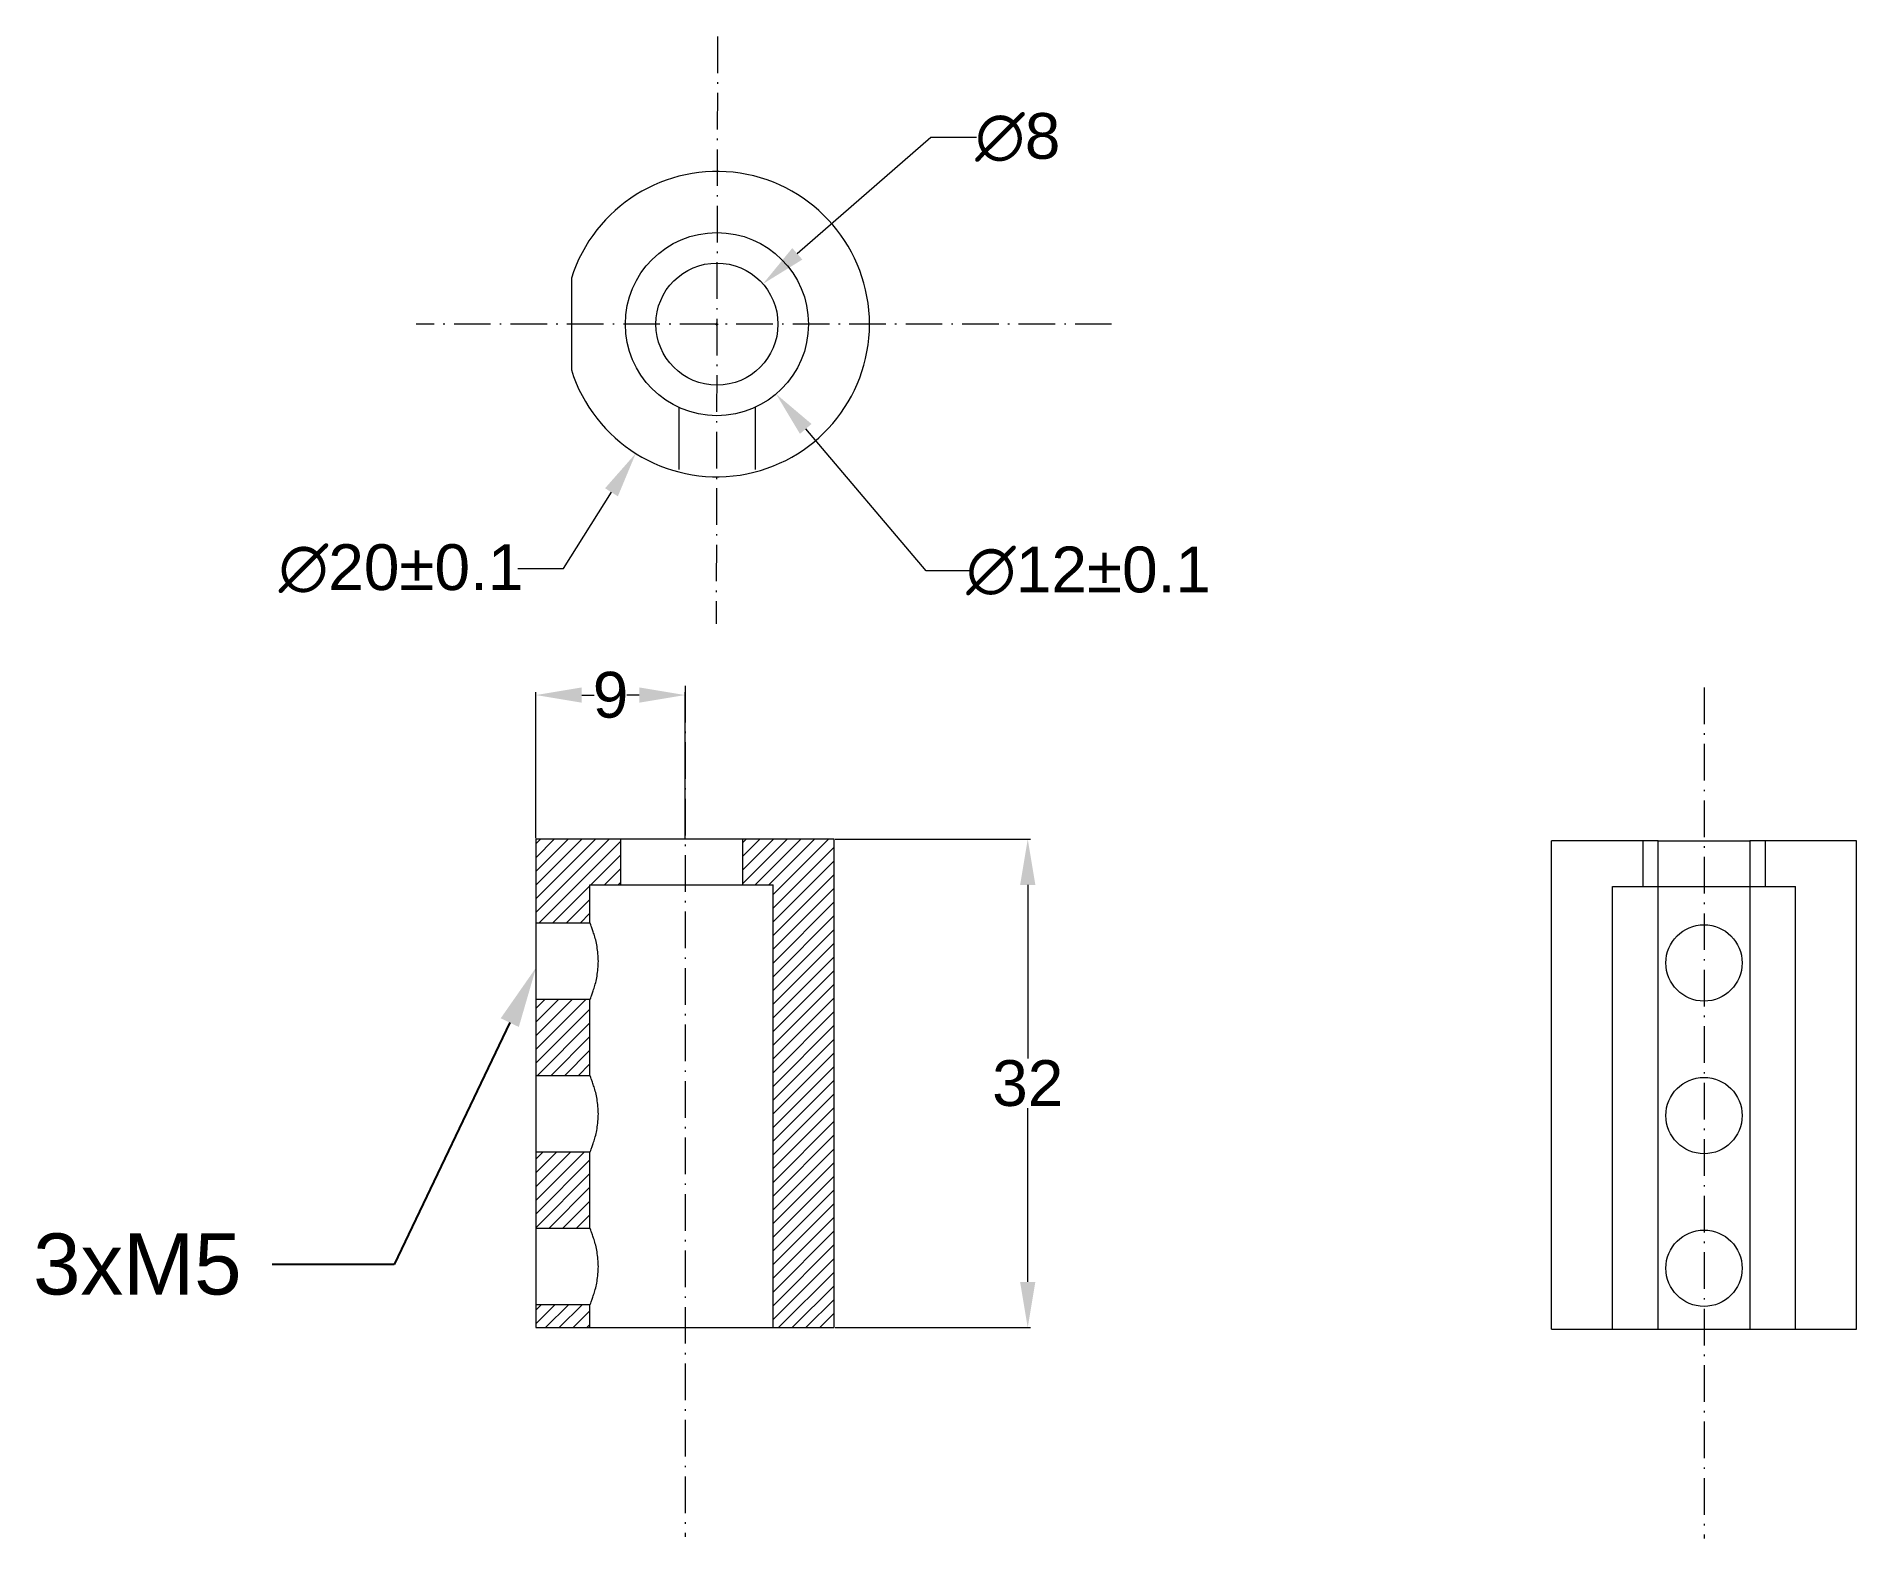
# Model space of a CAD drawing. Header units: millimetres. Extents: x -117 to 2, y 13 to 111.
import ezdxf
from ezdxf import colors
from ezdxf.entities.mleader import LeaderData, LeaderLine
from ezdxf.math import Vec2, Vec3

# ---------------------------------------------------------------- set-up
doc = ezdxf.new("R2010")
doc.units = ezdxf.units.MM
doc.linetypes.add('ACAD_ISO10W100', pattern=[18, 12, -3, 0, -3])
doc.linetypes.add('JIS_02_0.7', pattern=[1.35, 0.75, -0.6])
doc.layers.get('0').update_dxf_attribs({"true_color": 0xc2ced6})
for name, color, linetype in [('PH-13F4', 7, 'Continuous'), ('PH-14D5', 7, 'Continuous'), ('PH-1555', 7, 'Continuous'), ('PV-13F4', 7, 'Continuous'), ('PV-14D5', 7, 'Continuous'), ('PV-1555', 7, 'Continuous')]:
    doc.layers.add(name, color=color, linetype=linetype)
doc.styles.get("Standard").update_dxf_attribs({"font": 'arial.ttf'})
doc.dimstyles.get("Standard").update_dxf_attribs({"dimtxt": 3, "dimasz": 3, "dimexe": 0.18, "dimexo": 0.0625, "dimgap": 0.09, "dimtad": 0, "dimtih": 1, "dimtoh": 1, "dimdec": 0, "dimzin": 0, "dimdsep": 46, "dimtxsty": 'Standard', "dimcen": 0.09, "dimadec": 0, "dimazin": 0, "dimtfac": 1, "dimtdec": 0, "dimtofl": 0, "dimtmove": 0, "dimatfit": 3, "dimfxl": 1, "dimtolj": 1, "dimtzin": 0, "dimlwd": 9, "dimlwe": 9, "dimarcsym": 1})

# ---------------------------------------------------------------- blocks, each defined once
blk = doc.blocks.new('*U17')
at = {"layer": 'PV-13F4', "lineweight": 9}
for p, q in [((-48.55, 61.37), (-42.55, 61.37)), ((-48.55, 61.36), (-48.55, 61.37)), ((-42.55, 61.37), (-42.55, 61.36))]:
    blk.add_line(p, q, dxfattribs=at)
blk.add_circle((-45.55, 70.9), 4, dxfattribs=at)
blk.add_arc((-45.55, 70.9), 10, 287.4576, 252.5424, dxfattribs=at)
blk = doc.blocks.new('*U18')
at = {"layer": 'PH-13F4', "lineweight": 9}
for p, q in [((-48.05, 65.45), (-48.05, 61.37)), ((-43.05, 65.45), (-43.05, 61.37))]:
    blk.add_line(p, q, dxfattribs=at)
blk.add_circle((-45.55, 70.9), 6, dxfattribs=at)
blk = doc.blocks.new('*U20')
at = {"layer": 'PV-14D5', "lineweight": 9}
for p, q in [((-48.55, 0, 32), (-55.55, 0, 32)), ((-55.55, 0), (-48.55, 0)), ((-55.55, 0), (-55.55, 0, 32)), ((-48.55, 0, 32), (-42.55, 0, 32)), ((-48.55, 0), (-48.55, 0, 32)), ((-48.55, 0), (-42.55, 0)), ((-35.55, 0, 32), (-42.55, 0, 32)), ((-42.55, 0, 32), (-42.55, 0)), ((-42.55, 0), (-35.55, 0)), ((-35.55, 0), (-35.55, 0, 32))]:
    blk.add_line(p, q, dxfattribs=at)
at = {"layer": 'PV-14D5', "lineweight": 9, "extrusion": (0, -1, 0)}
for centre in [(-45.55, 4), (-45.55, 24), (-45.55, 14)]:
    blk.add_circle(centre, 2.5, dxfattribs=at)
blk = doc.blocks.new('*U21')
at = {"layer": 'PH-14D5', "lineweight": 9}
for p, q in [((-51.55, 0, 29), (-39.55, 0, 29)), ((-51.55, 0), (-51.55, 0, 29)), ((-49.55, 0, 32), (-49.55, 0, 29)), ((-41.55, 0, 32), (-41.55, 0, 29)), ((-39.55, 0), (-39.55, 0, 29))]:
    blk.add_line(p, q, dxfattribs=at)
blk = doc.blocks.new('*U23')
at = {"layer": 'PV-1555', "lineweight": 9}
for p, q in [((0, 80.9, 32), (0, 61.36, 32)), ((0, 61.36), (0, 80.9)), ((0, 80.9), (0, 80.9, 32)), ((0, 61.36, 32), (0, 61.36))]:
    blk.add_line(p, q, dxfattribs=at)
blk = doc.blocks.new('*U24')
at = {"layer": 'PH-1555', "lineweight": 9}
for p, q in [((0, 64.9, 29), (0, 76.9, 29)), ((0, 76.9), (0, 76.9, 29)), ((0, 74.9, 32), (0, 74.9, 29)), ((0, 66.9, 32), (0, 66.9, 29)), ((0, 64.9), (0, 64.9, 1.5)), ((0, 64.9, 6.5), (0, 64.9, 11.5)), ((0, 64.9, 16.5), (0, 64.9, 21.5)), ((0, 64.9, 26.5), (0, 64.9, 29)), ((0, 64.9, 1.5), (0, 61.37, 1.5)), ((0, 64.9, 6.5), (0, 61.37, 6.5)), ((0, 64.9, 21.5), (0, 61.37, 21.5)), ((0, 64.9, 26.5), (0, 61.37, 26.5)), ((0, 64.9, 11.5), (0, 61.37, 11.5)), ((0, 64.9, 16.5), (0, 61.37, 16.5)), ((0, 61.37), (0, 61.37, 32))]:
    blk.add_line(p, q, dxfattribs=at)
for points, knots in [([(0, 65.45, 4), (0, 65.45, 4.16), (0, 65.44, 4.32), (0, 65.41, 4.65), (0, 65.39, 4.81), (0, 65.34, 5.12), (0, 65.31, 5.26), (0, 65.24, 5.53), (0, 65.2, 5.66), (0, 65.13, 5.88), (0, 65.1, 5.98), (0, 65.04, 6.16), (0, 65, 6.24), (0, 64.95, 6.37), (0, 64.94, 6.42), (0, 64.91, 6.48), (0, 64.9, 6.5), (0, 64.9, 6.5)], [0, 0, 0, 0, 0.47754, 0.47754, 0.955081, 0.955081, 1.432621, 1.432621, 1.910162, 1.910162, 2.387125, 2.387125, 2.864088, 2.864088, 3.341052, 3.341052, 3.818015, 3.818015, 3.818015, 3.818015]), ([(0, 64.9, 1.5), (0, 64.9, 1.5), (0, 64.91, 1.52), (0, 64.94, 1.58), (0, 64.95, 1.63), (0, 65, 1.76), (0, 65.04, 1.84), (0, 65.1, 2.02), (0, 65.13, 2.12), (0, 65.2, 2.34), (0, 65.24, 2.47), (0, 65.31, 2.74), (0, 65.34, 2.88), (0, 65.39, 3.19), (0, 65.41, 3.35), (0, 65.44, 3.68), (0, 65.45, 3.84), (0, 65.45, 4)], [11.454046, 11.454046, 11.454046, 11.454046, 11.931009, 11.931009, 12.407972, 12.407972, 12.884936, 12.884936, 13.361899, 13.361899, 13.839439, 13.839439, 14.31698, 14.31698, 14.79452, 14.79452, 15.272061, 15.272061, 15.272061, 15.272061]), ([(0, 65.45, 24), (0, 65.45, 24.16), (0, 65.44, 24.32), (0, 65.41, 24.65), (0, 65.39, 24.81), (0, 65.34, 25.12), (0, 65.31, 25.26), (0, 65.24, 25.53), (0, 65.2, 25.66), (0, 65.13, 25.88), (0, 65.1, 25.98), (0, 65.04, 26.16), (0, 65, 26.24), (0, 64.95, 26.37), (0, 64.94, 26.42), (0, 64.91, 26.48), (0, 64.9, 26.5), (0, 64.9, 26.5)], [0, 0, 0, 0, 0.47754, 0.47754, 0.955081, 0.955081, 1.432621, 1.432621, 1.910162, 1.910162, 2.387125, 2.387125, 2.864088, 2.864088, 3.341052, 3.341052, 3.818015, 3.818015, 3.818015, 3.818015]), ([(0, 64.9, 21.5), (0, 64.9, 21.5), (0, 64.91, 21.52), (0, 64.94, 21.58), (0, 64.95, 21.63), (0, 65, 21.76), (0, 65.04, 21.84), (0, 65.1, 22.02), (0, 65.13, 22.12), (0, 65.2, 22.34), (0, 65.24, 22.47), (0, 65.31, 22.74), (0, 65.34, 22.88), (0, 65.39, 23.19), (0, 65.41, 23.35), (0, 65.44, 23.68), (0, 65.45, 23.84), (0, 65.45, 24)], [11.454046, 11.454046, 11.454046, 11.454046, 11.931009, 11.931009, 12.407972, 12.407972, 12.884936, 12.884936, 13.361899, 13.361899, 13.839439, 13.839439, 14.31698, 14.31698, 14.79452, 14.79452, 15.272061, 15.272061, 15.272061, 15.272061]), ([(0, 65.45, 14), (0, 65.45, 14.16), (0, 65.44, 14.32), (0, 65.41, 14.65), (0, 65.39, 14.81), (0, 65.34, 15.12), (0, 65.31, 15.26), (0, 65.24, 15.53), (0, 65.2, 15.66), (0, 65.13, 15.88), (0, 65.1, 15.98), (0, 65.04, 16.16), (0, 65, 16.24), (0, 64.95, 16.37), (0, 64.94, 16.42), (0, 64.91, 16.48), (0, 64.9, 16.5), (0, 64.9, 16.5)], [0, 0, 0, 0, 0.47754, 0.47754, 0.955081, 0.955081, 1.432621, 1.432621, 1.910162, 1.910162, 2.387125, 2.387125, 2.864088, 2.864088, 3.341052, 3.341052, 3.818015, 3.818015, 3.818015, 3.818015]), ([(0, 64.9, 11.5), (0, 64.9, 11.5), (0, 64.91, 11.52), (0, 64.94, 11.58), (0, 64.95, 11.63), (0, 65, 11.76), (0, 65.04, 11.84), (0, 65.1, 12.02), (0, 65.13, 12.12), (0, 65.2, 12.34), (0, 65.24, 12.47), (0, 65.31, 12.74), (0, 65.34, 12.88), (0, 65.39, 13.19), (0, 65.41, 13.35), (0, 65.44, 13.68), (0, 65.45, 13.84), (0, 65.45, 14)], [11.454046, 11.454046, 11.454046, 11.454046, 11.931009, 11.931009, 12.407972, 12.407972, 12.884936, 12.884936, 13.361899, 13.361899, 13.839439, 13.839439, 14.31698, 14.31698, 14.79452, 14.79452, 15.272061, 15.272061, 15.272061, 15.272061])]:
    blk.add_open_spline(points, degree=3, knots=knots, dxfattribs=at)
blk = doc.blocks.new('*D28')
at = {"color": 0, "lineweight": 9, "transparency": 16777216}
for p, q in [((-72.66, 92.11), (-72.48, 92.11)), ((-72.57, 92.02), (-72.57, 92.2))]:
    blk.add_line(p, q, dxfattribs=at)
at = {"color": 0, "linetype": 'Continuous', "lineweight": 9, "transparency": 16777216}
for p, q in [((-82.62, 76.09), (-79.48, 81.1)), ((-85.62, 76.09), (-82.62, 76.09))]:
    blk.add_line(p, q, dxfattribs=at)
at = {"color": 0, "lineweight": 9, "transparency": 16777216}
blk.add_solid([(-79.9, 81.36), (-79.06, 80.83), (-77.89, 83.64)], dxfattribs=at)
at = {"layer": 'Defpoints', "color": 0, "lineweight": 9, "transparency": 16777216}
for p in [(-67.26, 100.58), (-77.89, 83.64)]:
    blk.add_point(p, dxfattribs=at)
at = {"color": 0, "lineweight": 9, "transparency": 16777216, "insert": (-93.27, 76.09), "char_height": 3, "attachment_point": 5}
blk.add_mtext('\\A1;∅20%%P0.1', dxfattribs=at)
blk = doc.blocks.new('*D29')
at = {"color": 0, "lineweight": 9, "transparency": 16777216}
for p, q in [((-72.66, 92.11), (-72.48, 92.11)), ((-72.57, 92.02), (-72.57, 92.2))]:
    blk.add_line(p, q, dxfattribs=at)
at = {"color": 0, "linetype": 'Continuous', "lineweight": 9, "transparency": 16777216}
for p, q in [((-58.86, 75.94), (-66.75, 85.25)), ((-55.86, 75.94), (-58.86, 75.94))]:
    blk.add_line(p, q, dxfattribs=at)
at = {"color": 0, "lineweight": 9, "transparency": 16777216}
blk.add_solid([(-66.37, 85.57), (-67.13, 84.92), (-68.69, 87.53)], dxfattribs=at)
at = {"layer": 'Defpoints', "color": 0, "lineweight": 9, "transparency": 16777216}
for p in [(-76.45, 96.69), (-68.69, 87.53)]:
    blk.add_point(p, dxfattribs=at)
at = {"color": 0, "lineweight": 9, "transparency": 16777216, "insert": (-48.21, 75.94), "char_height": 3, "attachment_point": 5}
blk.add_mtext('\\A1;∅12%%P0.1', dxfattribs=at)
blk = doc.blocks.new('*D30')
at = {"color": 0, "linetype": 'Continuous', "lineweight": 9, "transparency": 16777216}
for p, q in [((-58.56, 104.34), (-67.3, 96.71)), ((-55.56, 104.34), (-58.56, 104.34))]:
    blk.add_line(p, q, dxfattribs=at)
at = {"color": 0, "lineweight": 9, "transparency": 16777216}
for p, q in [((-72.66, 92.11), (-72.48, 92.11)), ((-72.57, 92.02), (-72.57, 92.2))]:
    blk.add_line(p, q, dxfattribs=at)
blk.add_solid([(-67.63, 97.09), (-66.97, 96.34), (-69.56, 94.74)], dxfattribs=at)
at = {"layer": 'Defpoints', "color": 0, "lineweight": 9, "transparency": 16777216}
for p in [(-69.56, 94.74), (-75.59, 89.48)]:
    blk.add_point(p, dxfattribs=at)
at = {"color": 0, "lineweight": 9, "transparency": 16777216, "insert": (-52.85, 104.34), "char_height": 3, "attachment_point": 5}
blk.add_mtext('\\A1;∅8', dxfattribs=at)
blk = doc.blocks.new('*D32')
at = {"color": 0, "linetype": 'Continuous', "lineweight": 9, "transparency": 16777216}
for p, q in [((-64.82, 58.37), (-52.02, 58.37)), ((-52.2, 55.37), (-52.2, 43.99)), ((-52.2, 29.37), (-52.2, 40.74)), ((-64.82, 26.37), (-52.02, 26.37))]:
    blk.add_line(p, q, dxfattribs=at)
at = {"color": 0, "linetype": 'ACAD_ISO10W100', "lineweight": 9, "transparency": 16777216}
for points in [[(-52.7, 55.37), (-51.7, 55.37), (-52.2, 58.37)], [(-52.7, 29.37), (-51.7, 29.37), (-52.2, 26.37)]]:
    blk.add_solid(points, dxfattribs=at)
at = {"layer": 'Defpoints', "color": 0, "linetype": 'ACAD_ISO10W100', "lineweight": 9, "transparency": 16777216}
for p in [(-64.89, 58.37), (-64.89, 26.37), (-52.2, 26.37)]:
    blk.add_point(p, dxfattribs=at)
at = {"color": 0, "linetype": 'ACAD_ISO10W100', "lineweight": 9, "transparency": 16777216, "insert": (-52.2, 42.37), "char_height": 3, "attachment_point": 5}
blk.add_mtext('\\A1;32', dxfattribs=at)
blk = doc.blocks.new('*D34')
at = {"color": 0, "linetype": 'Continuous', "lineweight": 9, "transparency": 16777216}
for p, q in [((-84.43, 58.43), (-84.43, 67.99)), ((-81.43, 67.81), (-80.62, 67.81)), ((-77.66, 67.81), (-78.47, 67.81)), ((-74.66, 58.43), (-74.66, 67.99))]:
    blk.add_line(p, q, dxfattribs=at)
at = {"color": 0, "linetype": 'ACAD_ISO10W100', "lineweight": 9, "transparency": 16777216}
for points in [[(-81.43, 68.31), (-81.43, 67.31), (-84.43, 67.81)], [(-77.66, 68.31), (-77.66, 67.31), (-74.66, 67.81)]]:
    blk.add_solid(points, dxfattribs=at)
at = {"layer": 'Defpoints', "color": 0, "linetype": 'ACAD_ISO10W100', "lineweight": 9, "transparency": 16777216}
for p in [(-74.66, 67.81), (-84.43, 58.37), (-74.66, 58.37)]:
    blk.add_point(p, dxfattribs=at)
at = {"color": 0, "linetype": 'ACAD_ISO10W100', "lineweight": 9, "transparency": 16777216, "insert": (-79.54, 67.81), "char_height": 3, "attachment_point": 5}
blk.add_mtext('\\A1;9', dxfattribs=at)

msp = doc.modelspace()

# ---------------------------------------------------------------- hatches: boundary and pattern name
at = {"linetype": 'ACAD_ISO10W100', "lineweight": 9}
h = msp.add_hatch(dxfattribs=at)
h.set_pattern_fill('ANSI31', color=256, scale=0.2)
h.set_pattern_definition([(45, (-45.5499, 70.9023), (-0.449013, 0.449013), [])])
h.paths.add_polyline_path([(-64.89, 58.37), (-70.89, 58.37), (-70.89, 55.37), (-68.89, 55.37), (-68.89, 26.37), (-64.89, 26.37)])
h.paths.add_polyline_path([(-84.42, 58.37), (-84.42, 52.87), (-80.89, 52.87), (-80.89, 55.37), (-78.89, 55.37), (-78.89, 58.37)])
h.paths.add_polyline_path([(-80.89, 47.87), (-84.42, 47.87), (-84.42, 42.87), (-80.89, 42.87)])
h.paths.add_polyline_path([(-84.42, 37.87), (-84.42, 32.87), (-80.89, 32.87), (-80.89, 37.87)])
h.paths.add_polyline_path([(-80.89, 26.37), (-80.89, 27.87), (-84.42, 27.87), (-84.42, 26.37)])

# ---------------------------------------------------------------- linework, layer by layer
at = {"linetype": 'ACAD_ISO10W100', "lineweight": 9, "ltscale": 0.2}
for p, q in [((-72.53, 110.96), (-72.62, 72.48)), ((-46.7, 92.11), (-92.27, 92.11)), ((-74.66, 68.42), (-74.66, 12.66)), ((-7.88, 68.31), (-7.88, 12.55))]:
    msp.add_line(p, q, dxfattribs=at)

# ---------------------------------------------------------------- block references
at = {"layer": 'PH-13F4', "linetype": 'JIS_02_0.7', "lineweight": 9}
msp.add_blockref('*U18', (-27.02, 21.21), dxfattribs=at)
at = {"layer": 'PH-14D5', "lineweight": 9, "extrusion": (0, 1, 0), "rotation": 180}
msp.add_blockref('*U21', (-37.67, 0, 26.26), dxfattribs=at)
at = {"layer": 'PH-1555', "linetype": 'JIS_02_0.7', "lineweight": 9, "extrusion": (0, 1, 0), "rotation": 90}
msp.add_blockref('*U24', (145.79, 0, 26.37), dxfattribs=at)
at = {"layer": 'PV-13F4', "lineweight": 9, "rotation": 270}
msp.add_blockref('*U17', (-143.47, 46.56), dxfattribs=at)
at = {"layer": 'PV-14D5', "lineweight": 9, "extrusion": (0, 1, 0), "rotation": 180}
msp.add_blockref('*U20', (-37.67, 0, 26.26), dxfattribs=at)
at = {"layer": 'PV-1555', "lineweight": 9, "extrusion": (0, 1, 0), "rotation": 90}
msp.add_blockref('*U23', (145.79, 0, 26.37), dxfattribs=at)

# ---------------------------------------------------------------- dimensions: what is measured, and where the dimension line sits
at = {"lineweight": 9}
dim = msp.add_diameter_dim_2p(p1=(-75.59, 89.48), p2=(-69.56, 94.74), dimstyle='Standard', dxfattribs=at)
dim.commit()
dim.dimension.update_dxf_attribs({"geometry": '*D30', "text_midpoint": (-52.85, 104.34), "dimtype": 163})
for p1, p2, picture, middle in [((-67.26, 100.58), (-77.89, 83.64), '*D28', (-93.27, 76.09)), ((-76.45, 96.69), (-68.69, 87.53), '*D29', (-48.21, 75.94))]:
    dim = msp.add_diameter_dim_2p(p1=p1, p2=p2, text='<>%%P0.1', dimstyle='Standard', dxfattribs=at)
    dim.commit()
    dim.dimension.update_dxf_attribs({"geometry": picture, "text_midpoint": middle, "dimtype": 163})
at = {"linetype": 'ACAD_ISO10W100', "lineweight": 9}
dim = msp.add_linear_dim(base=(-74.66, 67.81), p1=(-84.43, 58.37), p2=(-74.66, 58.37), text='9', dimstyle='Standard', dxfattribs=at)
dim.commit()
dim.dimension.update_dxf_attribs({"geometry": '*D34', "text_midpoint": (-79.54, 67.81)})
dim = msp.add_linear_dim(base=(-52.2, 26.37), p1=(-64.89, 58.37), p2=(-64.89, 26.37), angle=90, dimstyle='Standard', dxfattribs=at)
dim.commit()
dim.dimension.update_dxf_attribs({"geometry": '*D32', "text_midpoint": (-52.2, 42.37)})

# ---------------------------------------------------------------- leaders
ml = msp.add_multileader_mtext('Standard', dxfattribs=at)
ml.set_content('3xM5', color=256)
ml.set_leader_properties()
ml.build(insert=Vec2(0, 0))
ctx = ml.context
ctx.base_point, ctx.plane_origin = Vec3(-118.92, 30.51), Vec3(-84.42, 49.96)
ctx.text_align_type = 2
notes = []
notes.append((ctx, [(0, (1, 1, 0), (-93.72, 30.51), (-1, 0), 8, [(0, [(-84.42, 49.96)], 0, [])])]))
ctx.mtext.insert, ctx.mtext.alignment, ctx.mtext.flow_direction = Vec3(-103.72, 32.54), 3, 5
for ctx, leaders in notes:
    for number, flags, end, landing, length, lines in leaders:
        leader = LeaderData()
        leader.index, (leader.has_last_leader_line, leader.has_dogleg_vector, leader.attachment_direction) = number, flags
        leader.last_leader_point, leader.dogleg_vector, leader.dogleg_length = Vec3(end), Vec3(landing), length
        for number, points, colour, breaks in lines:
            line = LeaderLine()
            line.index, line.vertices, line.color, line.breaks = number, Vec3.list(points), colors.encode_raw_color(colour), breaks
            leader.lines.append(line)
        ctx.leaders.append(leader)

doc.saveas('drawing.dxf')
